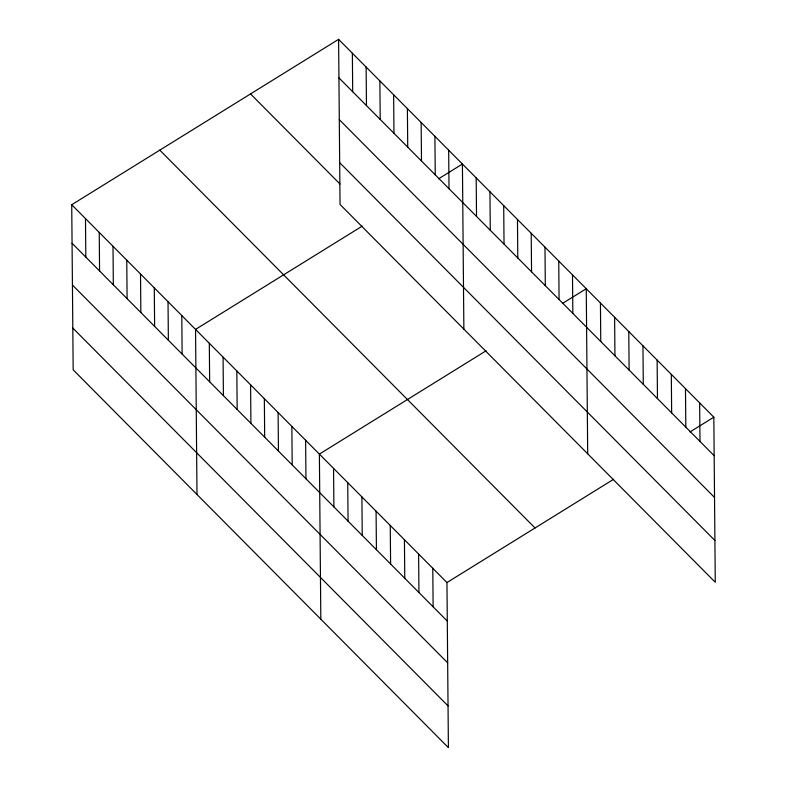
<?xml version="1.0" encoding="UTF-8"?>
<svg xmlns="http://www.w3.org/2000/svg" width="787" height="787" viewBox="0 0 787 787"><rect width="100%" height="100%" fill="white"/><g stroke="black" fill="none" stroke-linecap="round" stroke-linejoin="round"><path stroke-width="1.18" d="M71.725 204.728L446.957 582.557L448.403 747.65L73.171 369.821L71.725 204.728L338.597 39.35L713.829 417.179L715.275 582.272L340.043 204.443L338.597 39.35M362.256 226.105L195.55 329.409L196.996 494.502M438.595 178.797L462.422 164.03L463.868 329.123M486.091 350.786L319.384 454.099L320.821 619.192M562.42 303.487L586.256 288.721L587.692 453.814M446.957 582.557L613.663 479.253M690.002 431.945L713.829 417.179M338.931 77.874L714.173 455.703M339.295 119.644L714.537 497.473M339.679 162.673L714.911 540.502M250.532 93.928L339.964 183.971M159.791 150.15L535.032 527.979M72.06 243.252L447.291 621.081M72.424 285.022L447.665 662.851M72.807 328.051L448.039 705.88M699.653 402.905L699.997 441.428M685.477 388.63L685.821 427.154M671.311 374.356L671.645 412.88M657.135 360.082L657.47 398.606M642.959 345.808L643.294 384.331M628.783 331.534L629.118 370.057M614.608 317.259L614.942 355.783M600.432 302.995L600.766 341.509M572.493 274.86L572.828 313.383M558.74 261.009L559.075 299.532M544.978 247.157L545.312 285.681M531.215 233.306L531.559 271.82M517.462 219.445L517.797 257.969M503.7 205.594L504.034 244.118M489.947 191.743L490.281 230.266M476.184 177.892L476.519 216.405M448.669 150.179L449.003 188.703M434.906 136.328L435.241 174.852M432.781 568.283L433.125 606.807M421.153 122.477L421.488 160.991M418.605 554.009L418.95 592.532M407.391 108.616L407.725 147.139M404.429 539.734L404.774 578.258M393.638 94.765L393.972 133.288M390.254 525.46L390.598 563.984M379.875 80.913L380.21 119.437M376.078 511.186L376.422 549.71M366.112 67.062L366.457 105.576M361.912 496.912L362.246 535.435M352.36 53.201L352.694 91.725M347.736 482.638L348.07 521.161M333.56 468.373L333.895 506.887M305.622 440.238L305.956 478.762M291.859 426.387L292.203 464.91M278.106 412.536L278.441 451.059M264.343 398.684L264.678 437.198M250.591 384.823L250.925 423.347M236.828 370.972L237.162 409.496M223.075 357.121L223.41 395.645M209.312 343.27L209.647 381.784M181.797 315.557L182.131 354.081M168.034 301.706L168.369 340.23M154.282 287.855L154.616 326.369M140.519 273.994L140.853 312.518M126.756 260.143L127.1 298.667M113.003 246.292L113.338 284.815M99.241 232.44L99.575 270.954M85.488 218.579L85.822 257.103"/></g></svg>
